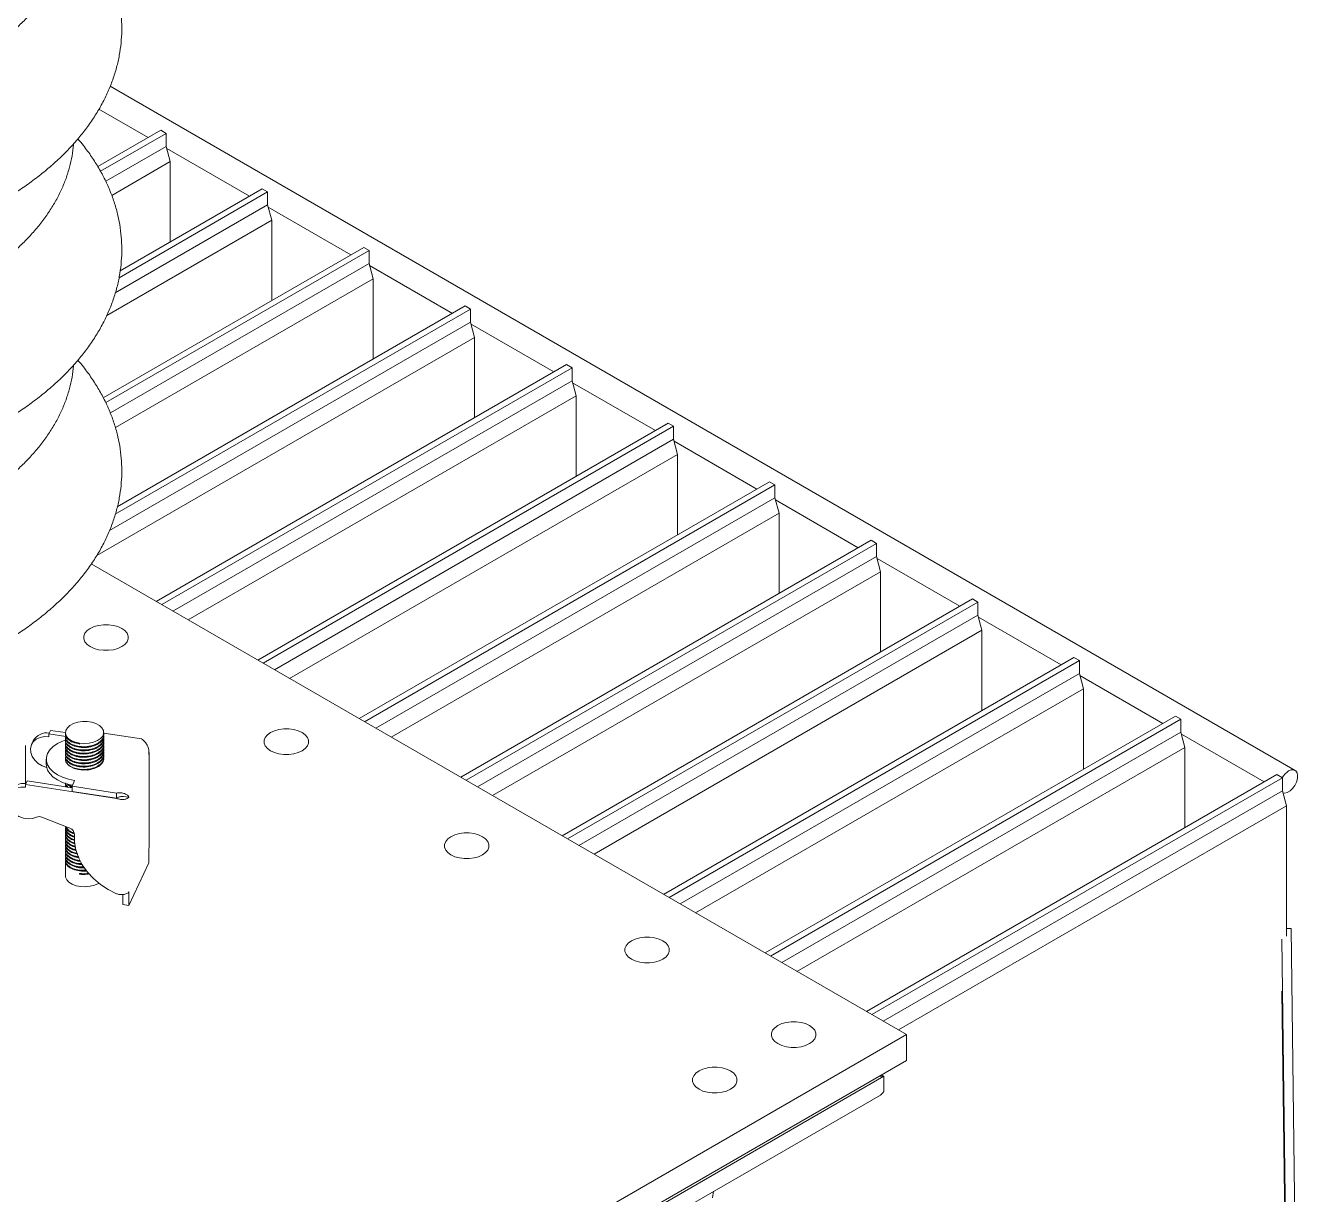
# Model space of a CAD drawing. Header units: millimetres. Extents: x 51507 to 66627, y -17810 to -7118.
# Drawn here: x 61295.9 to 61695.7, y -14059.1 to -13692.5 of the extents above; entities that cross this region are included whole.
import ezdxf

# ---------------------------------------------------------------- set-up
doc = ezdxf.new("R2010")
doc.units = ezdxf.units.MM
doc.header["$LTSCALE"] = 10
doc.layers.add('粗实线', color=4, linetype='Continuous', lineweight=18)

msp = doc.modelspace()

# ---------------------------------------------------------------- linework, layer by layer
at = {"layer": '粗实线'}
for p, q in [((61694.005, -13926.121), (61322.429, -13711.615)), ((61318.89, -13718.809), (61334.309, -13727.711)), ((61338.31, -13725.401), (61318.572, -13736.796)), ((61340.007, -13726.381), (61338.31, -13725.401)), ((61340.007, -13726.381), (61319.412, -13738.27)), ((61340.007, -13730.464), (61340.007, -13726.381)), ((61340.007, -13730.464), (61321.054, -13741.405)), ((61341.28, -13735.237), (61340.007, -13730.464)), ((61340.176, -13731.098), (61366.129, -13746.08)), ((61341.28, -13735.237), (61322.926, -13745.832)), ((61341.28, -13760.425), (61341.28, -13735.237)), ((61371.827, -13744.75), (61325.231, -13771.649)), ((61370.13, -13743.77), (61325.565, -13769.497)), ((61371.827, -13744.75), (61370.13, -13743.77)), ((61371.827, -13748.833), (61371.827, -13744.75)), ((61371.827, -13748.833), (61324.045, -13776.417)), ((61373.1, -13753.606), (61371.827, -13748.833)), ((61371.996, -13749.467), (61397.949, -13764.449)), ((61373.1, -13753.606), (61321.388, -13783.458)), ((61373.1, -13778.794), (61373.1, -13753.606)), ((61401.95, -13762.14), (61320.278, -13809.288)), ((61403.647, -13763.119), (61321.05, -13810.801)), ((61403.647, -13763.119), (61401.95, -13762.14)), ((61403.647, -13767.202), (61403.647, -13763.119)), ((61403.647, -13767.202), (61322.499, -13814.048)), ((61404.92, -13771.975), (61403.647, -13767.202)), ((61403.816, -13767.836), (61429.769, -13782.818)), ((61404.92, -13771.975), (61324.073, -13818.647)), ((61404.92, -13797.163), (61404.92, -13771.975)), ((61435.467, -13781.488), (61324.05, -13845.808)), ((61433.769, -13780.509), (61324.683, -13843.483)), ((61435.467, -13781.488), (61433.769, -13780.509)), ((61435.467, -13785.571), (61435.467, -13781.488)), ((61435.467, -13785.571), (61322.221, -13850.946)), ((61436.739, -13790.344), (61435.467, -13785.571)), ((61435.636, -13786.205), (61461.589, -13801.188)), ((61436.739, -13790.344), (61318.223, -13858.762)), ((61436.739, -13815.533), (61436.739, -13790.344)), ((61465.589, -13798.878), (61336.904, -13873.166)), ((61467.286, -13799.858), (61338.601, -13874.146)), ((61467.286, -13799.858), (61465.589, -13798.878)), ((61467.286, -13803.94), (61467.286, -13799.858)), ((61467.286, -13803.94), (61342.137, -13876.187)), ((61468.559, -13808.713), (61467.286, -13803.94)), ((61467.455, -13804.574), (61493.408, -13819.557)), ((61468.559, -13808.713), (61346.908, -13878.941)), ((61468.559, -13833.902), (61468.559, -13808.713)), ((61497.409, -13817.247), (61368.724, -13891.536)), ((61499.106, -13818.227), (61497.409, -13817.247)), ((61499.106, -13818.227), (61370.421, -13892.515)), ((61499.106, -13822.31), (61499.106, -13818.227)), ((61499.106, -13822.31), (61373.957, -13894.557)), ((61500.379, -13827.082), (61499.106, -13822.31)), ((61499.275, -13822.944), (61525.228, -13837.926)), ((61500.379, -13827.082), (61378.727, -13897.31)), ((61500.379, -13852.271), (61500.379, -13827.082)), ((61529.229, -13835.616), (61400.544, -13909.905)), ((61530.926, -13836.596), (61402.241, -13910.884)), ((61530.926, -13836.596), (61529.229, -13835.616)), ((61530.926, -13840.679), (61530.926, -13836.596)), ((61530.926, -13840.679), (61405.777, -13912.926)), ((61532.199, -13845.452), (61530.926, -13840.679)), ((61531.095, -13841.313), (61557.048, -13856.295)), ((61532.199, -13845.452), (61410.547, -13915.68)), ((61532.199, -13870.64), (61532.199, -13845.452)), ((61561.049, -13853.986), (61432.363, -13928.274)), ((61562.746, -13854.965), (61434.06, -13929.254)), ((61562.746, -13854.965), (61561.049, -13853.986)), ((61562.746, -13859.048), (61562.746, -13854.965)), ((61572.15, -14008.971), (61316.504, -13861.39)), ((61562.746, -13859.048), (61437.597, -13931.295)), ((61564.019, -13863.821), (61562.746, -13859.048)), ((61562.915, -13859.682), (61588.868, -13874.664)), ((61564.019, -13863.821), (61442.367, -13934.049)), ((61564.019, -13889.009), (61564.019, -13863.821)), ((61592.869, -13872.355), (61464.183, -13946.643)), ((61594.566, -13873.334), (61465.88, -13947.623)), ((61594.566, -13873.334), (61592.869, -13872.355)), ((61594.566, -13877.417), (61594.566, -13873.334)), ((61594.566, -13877.417), (61469.416, -13949.664)), ((61595.838, -13882.19), (61594.566, -13877.417)), ((61594.735, -13878.051), (61620.688, -13893.033)), ((61595.838, -13882.19), (61474.187, -13952.418)), ((61595.838, -13907.379), (61595.838, -13882.19)), ((61624.688, -13890.724), (61496.003, -13965.012)), ((61626.385, -13891.704), (61497.7, -13965.992)), ((61626.385, -13891.704), (61624.688, -13890.724)), ((61626.385, -13895.786), (61626.385, -13891.704)), ((61626.385, -13895.786), (61501.236, -13968.033)), ((61627.658, -13900.559), (61626.385, -13895.786)), ((61626.554, -13896.42), (61652.507, -13911.403)), ((61627.658, -13900.559), (61506.007, -13970.787)), ((61627.658, -13925.748), (61627.658, -13900.559)), ((61656.508, -13909.093), (61527.823, -13983.381)), ((61658.205, -13910.073), (61656.508, -13909.093)), ((61303.248, -13914.701), (61303.766, -13913.586)), ((61308.416, -13914.305), (61303.766, -13913.586)), ((61658.205, -13910.073), (61529.52, -13984.361)), ((61658.205, -13914.155), (61658.205, -13910.073)), ((61298.323, -13916.857), (61297.806, -13917.972)), ((61303.248, -13914.701), (61303.248, -13915.599)), ((61308.516, -13915.516), (61303.248, -13914.701)), ((61308.416, -13914.264), (61308.416, -13914.476)), ((61308.416, -13914.728), (61308.416, -13915.497)), ((61308.416, -13915.749), (61308.416, -13916.518)), ((61308.416, -13916.77), (61308.416, -13917.538)), ((61308.416, -13917.79), (61308.416, -13918.559)), ((61312.863, -13917.609), (61312.863, -13917.862)), ((61320.416, -13914.987), (61320.416, -13914.264)), ((61332.285, -13916.282), (61320.416, -13914.446)), ((61320.416, -13916.007), (61320.416, -13915.239)), ((61320.416, -13917.028), (61320.416, -13916.259)), ((61320.416, -13918.049), (61320.416, -13917.28)), ((61658.205, -13914.155), (61533.056, -13986.403)), ((61659.478, -13918.928), (61658.205, -13914.155)), ((61658.374, -13914.79), (61684.327, -13929.772)), ((61295.919, -13918.551), (61295.918, -13918.295)), ((61295.919, -13930.261), (61295.919, -13918.551)), ((61308.416, -13918.811), (61308.416, -13919.58)), ((61308.416, -13919.832), (61308.416, -13920.6)), ((61308.416, -13920.852), (61308.416, -13921.621)), ((61308.416, -13921.873), (61308.416, -13922.603)), ((61320.416, -13919.069), (61320.416, -13918.301)), ((61320.416, -13920.09), (61320.416, -13919.321)), ((61320.416, -13921.111), (61320.416, -13920.342)), ((61320.416, -13922.131), (61320.416, -13921.363)), ((61334.548, -13921.158), (61334.636, -13920.529)), ((61334.657, -13950.331), (61334.657, -13920.53)), ((61659.478, -13918.928), (61537.826, -13989.156)), ((61659.478, -13944.117), (61659.478, -13918.928)), ((61302.416, -13922.603), (61302.416, -13924.236)), ((61320.416, -13922.603), (61320.416, -13922.383)), ((61296.415, -13929.422), (61295.898, -13930.537)), ((61310.481, -13931.598), (61296.415, -13929.422)), ((61310.481, -13931.078), (61311.31, -13929.294)), ((61688.328, -13927.462), (61559.643, -14001.751)), ((61690.025, -13928.442), (61561.34, -14002.73)), ((61690.025, -13928.442), (61688.328, -13927.462)), ((61690.025, -13932.525), (61690.025, -13928.442)), ((61295.898, -13930.537), (61295.898, -13931.435)), ((61324.417, -13934.949), (61295.898, -13930.537)), ((61308.416, -13930.235), (61308.416, -13930.807)), ((61308.416, -13931.059), (61308.416, -13931.278)), ((61308.491, -13931.29), (61308.518, -13931.063)), ((61310.399, -13931.14), (61309.38, -13930.512)), ((61324.417, -13933.234), (61310.481, -13931.078)), ((61310.481, -13931.078), (61310.481, -13932.712)), ((61324.417, -13934.867), (61310.481, -13932.712)), ((61324.417, -13933.234), (61324.417, -13934.867)), ((61690.025, -13932.525), (61564.876, -14004.772)), ((61691.298, -13937.298), (61690.025, -13932.525)), ((61326.116, -13934.298), (61326.672, -13934.283)), ((61328.336, -13934.541), (61326.672, -13934.283)), ((61691.298, -13937.298), (61569.646, -14007.526)), ((61691.298, -13978.169), (61691.298, -13937.298)), ((61301.056, -13940.801), (61309.818, -13944.306)), ((61308.416, -13943.744), (61308.416, -13944.076)), ((61308.416, -13944.328), (61308.416, -13945.097)), ((61308.416, -13945.349), (61308.416, -13946.117)), ((61310.328, -13944.617), (61309.594, -13944.165)), ((61308.416, -13946.369), (61308.416, -13947.138)), ((61308.416, -13947.39), (61308.416, -13948.159)), ((61308.416, -13948.411), (61308.416, -13949.179)), ((61308.416, -13949.431), (61308.416, -13950.2)), ((61308.416, -13950.452), (61308.416, -13951.221)), ((61308.416, -13951.473), (61308.416, -13952.241)), ((61308.416, -13952.493), (61308.416, -13953.262)), ((61308.416, -13953.514), (61308.416, -13954.283)), ((61334.629, -13950.244), (61334.548, -13950.805)), ((61334.548, -13955.116), (61334.548, -13950.805)), ((61308.416, -13954.535), (61308.416, -13959.174)), ((61334.548, -13955.116), (61328.336, -13968.499)), ((61312.863, -13958.689), (61312.863, -13958.437)), ((61312.912, -13958.492), (61312.863, -13958.689)), ((61312.912, -13958.42), (61312.912, -13958.492)), ((61326.404, -13968.2), (61326.404, -13965.062)), ((61328.336, -13968.499), (61328.336, -13964.188)), ((61328.336, -13968.499), (61326.404, -13968.2)), ((61692.798, -13975.714), (61691.298, -13975.72)), ((61692.798, -13975.714), (61695.718, -14205.64)), ((61689.84, -13979.011), (61692.72, -14205.807)), ((61689.84, -13995.342), (61692.514, -14205.926)), ((60879.186, -14409.011), (61572.15, -14008.971)), ((61572.15, -14017.137), (61572.15, -14008.971)), ((60879.186, -14417.177), (61572.15, -14017.137)), ((61564.371, -14021.627), (61565.079, -14022.036)), ((61565.079, -14022.036), (60879.186, -14417.994)), ((61565.079, -14022.036), (61563.664, -14022.036)), ((61565.079, -14026.388), (61565.079, -14022.036)), ((60879.186, -14423.249), (61563.973, -14027.93)), ((61511.281, -14060.202), (61511.665, -14058.127))]:
    msp.add_line(p, q, dxfattribs=at)
for points in [[(61326.077, -13881.611), (61327.054, -13882.319), (61327.735, -13883.134), (61328.083, -13884.016), (61328.083, -13884.921), (61327.735, -13885.804), (61327.054, -13886.619), (61326.077, -13887.326), (61324.852, -13887.891), (61323.439, -13888.283), (61321.911, -13888.485), (61320.344, -13888.485), (61318.815, -13888.283), (61317.403, -13887.891), (61316.178, -13887.326), (61315.2, -13886.619), (61314.52, -13885.804), (61314.171, -13884.921), (61314.171, -13884.016), (61314.52, -13883.134), (61315.2, -13882.319), (61316.178, -13881.611), (61317.403, -13881.047), (61318.815, -13880.655), (61320.344, -13880.453), (61321.911, -13880.453), (61323.439, -13880.655), (61324.852, -13881.047), (61326.077, -13881.611)], [(61312.863, -13917.609), (61314.353, -13917.727), (61315.847, -13917.628), (61317.251, -13917.316), (61318.477, -13916.813), (61319.448, -13916.15), (61320.102, -13915.369), (61320.399, -13914.517), (61320.321, -13913.65), (61319.871, -13912.822), (61319.078, -13912.084), (61317.993, -13911.483), (61316.683, -13911.057), (61315.23, -13910.832), (61313.726, -13910.823), (61312.265, -13911.03), (61310.94, -13911.44), (61309.833, -13912.028), (61309.014, -13912.756), (61308.534, -13913.579), (61308.424, -13914.445), (61308.69, -13915.3), (61309.316, -13916.089), (61310.263, -13916.764), (61311.47, -13917.281), (61312.863, -13917.609)], [(61382.646, -13914.268), (61383.623, -13914.975), (61384.303, -13915.791), (61384.652, -13916.673), (61384.652, -13917.578), (61384.303, -13918.46), (61383.623, -13919.275), (61382.646, -13919.983), (61381.42, -13920.547), (61380.008, -13920.939), (61378.48, -13921.141), (61376.912, -13921.141), (61375.384, -13920.939), (61373.972, -13920.547), (61372.746, -13919.983), (61371.769, -13919.275), (61371.089, -13918.46), (61370.74, -13917.578), (61370.74, -13916.673), (61371.089, -13915.791), (61371.769, -13914.975), (61372.746, -13914.268), (61373.972, -13913.704), (61375.384, -13913.311), (61376.912, -13913.11), (61378.48, -13913.11), (61380.008, -13913.311), (61381.42, -13913.704), (61382.646, -13914.268)], [(61303.248, -13915.599), (61301.802, -13915.53), (61300.448, -13915.776), (61299.27, -13916.32), (61298.344, -13917.129), (61297.729, -13918.15), (61297.462, -13919.32), (61297.562, -13920.565), (61298.021, -13921.805), (61298.81, -13922.963), (61299.881, -13923.965), (61301.164, -13924.748), (61302.546, -13925.253)], [(61311.31, -13929.294), (61309.344, -13928.881), (61307.533, -13928.277), (61305.93, -13927.501), (61304.586, -13926.576), (61303.54, -13925.53), (61302.824, -13924.396), (61302.461, -13923.206), (61302.461, -13921.999), (61302.824, -13920.81), (61303.54, -13919.675), (61304.586, -13918.629), (61305.93, -13917.704), (61307.533, -13916.928), (61308.508, -13916.573)], [(61310.608, -13930.805), (61309.344, -13930.514), (61307.533, -13929.91), (61305.93, -13929.134), (61304.586, -13928.209), (61303.54, -13927.163), (61302.824, -13926.029), (61302.461, -13924.839), (61302.416, -13924.236)], [(61308.416, -13922.603), (61308.589, -13923.429), (61309.128, -13924.239), (61309.999, -13924.947), (61311.148, -13925.508), (61312.502, -13925.885), (61313.976, -13926.057), (61315.478, -13926.012), (61315.731, -13925.982)], [(61320.298, -13923.284), (61320.36, -13923.073), (61320.416, -13922.603)], [(61692.005, -13926.319), (61692.839, -13925.983), (61693.598, -13925.967), (61694.216, -13926.272), (61694.638, -13926.872), (61694.825, -13927.713), (61694.762, -13928.72), (61694.454, -13929.804), (61693.929, -13930.869), (61693.232, -13931.82), (61692.426, -13932.572), (61691.583, -13933.058), (61690.778, -13933.237), (61690.188, -13933.138)], [(61295.898, -13931.435), (61294.452, -13931.367), (61293.097, -13931.612), (61291.92, -13932.156), (61290.994, -13932.965), (61290.378, -13933.986), (61290.112, -13935.157), (61290.211, -13936.401), (61290.67, -13937.642), (61291.46, -13938.799), (61292.53, -13939.801), (61293.814, -13940.584), (61295.229, -13941.098), (61296.686, -13941.31), (61298.094, -13941.208), (61299.362, -13940.798)], [(61439.214, -13946.924), (61440.192, -13947.632), (61440.872, -13948.447), (61441.22, -13949.329), (61441.22, -13950.234), (61440.872, -13951.116), (61440.192, -13951.932), (61439.214, -13952.639), (61437.989, -13953.203), (61436.576, -13953.596), (61435.048, -13953.797), (61433.481, -13953.797), (61431.953, -13953.596), (61430.54, -13953.203), (61429.315, -13952.639), (61428.337, -13951.932), (61427.657, -13951.116), (61427.308, -13950.234), (61427.308, -13949.329), (61427.657, -13948.447), (61428.337, -13947.632), (61429.315, -13946.924), (61430.54, -13946.36), (61431.953, -13945.967), (61433.481, -13945.766), (61435.048, -13945.766), (61436.576, -13945.967), (61437.989, -13946.36), (61439.214, -13946.924)], [(61311.208, -13946.198), (61311.226, -13948.59), (61311.657, -13951.018), (61312.491, -13953.43), (61313.71, -13955.774), (61315.289, -13958), (61317.192, -13960.061), (61319.38, -13961.912), (61321.805, -13963.514), (61324.417, -13964.832)], [(61308.416, -13959.174), (61308.455, -13959.572), (61308.814, -13960.415), (61309.525, -13961.18), (61310.543, -13961.819), (61311.804, -13962.292), (61313.23, -13962.569), (61314.73, -13962.633), (61316.21, -13962.479), (61317.577, -13962.117), (61318.746, -13961.571), (61318.852, -13961.506)], [(61495.783, -13979.58), (61496.76, -13980.288), (61497.44, -13981.103), (61497.789, -13981.985), (61497.789, -13982.89), (61497.44, -13983.773), (61496.76, -13984.588), (61495.783, -13985.295), (61494.557, -13985.86), (61493.145, -13986.252), (61491.617, -13986.454), (61490.049, -13986.454), (61488.521, -13986.252), (61487.109, -13985.86), (61485.883, -13985.295), (61484.906, -13984.588), (61484.226, -13983.773), (61483.877, -13982.89), (61483.877, -13981.985), (61484.226, -13981.103), (61484.906, -13980.288), (61485.883, -13979.58), (61487.109, -13979.016), (61488.521, -13978.624), (61490.049, -13978.422), (61491.617, -13978.422), (61493.145, -13978.624), (61494.557, -13979.016), (61495.783, -13979.58)], [(61531.845, -14011.829), (61533.071, -14012.393), (61534.483, -14012.785), (61536.011, -14012.987), (61537.579, -14012.987), (61539.107, -14012.785), (61540.519, -14012.393), (61541.745, -14011.829), (61542.722, -14011.121), (61543.402, -14010.306), (61543.751, -14009.424), (61543.751, -14008.519), (61543.402, -14007.636), (61542.722, -14006.821), (61541.745, -14006.114), (61540.519, -14005.55), (61539.107, -14005.157), (61537.579, -14004.956), (61536.011, -14004.956), (61534.483, -14005.157), (61533.071, -14005.55), (61531.845, -14006.114), (61530.868, -14006.821), (61530.188, -14007.636), (61529.839, -14008.519), (61529.839, -14009.424), (61530.188, -14010.306), (61530.868, -14011.121), (61531.845, -14011.829)], [(61507.096, -14026.116), (61506.119, -14025.408), (61505.439, -14024.593), (61505.09, -14023.711), (61505.09, -14022.806), (61505.439, -14021.924), (61506.119, -14021.108), (61507.096, -14020.401), (61508.322, -14019.837), (61509.734, -14019.444), (61511.262, -14019.243), (61512.83, -14019.243), (61514.358, -14019.444), (61515.77, -14019.837), (61516.996, -14020.401), (61517.973, -14021.108), (61518.653, -14021.924), (61519.002, -14022.806), (61519.002, -14023.711), (61518.653, -14024.593), (61517.973, -14025.408), (61516.996, -14026.116), (61515.77, -14026.68), (61514.358, -14027.073), (61512.83, -14027.274), (61511.262, -14027.274), (61509.734, -14027.073), (61508.322, -14026.68), (61507.096, -14026.116)]]:
    msp.add_lwpolyline(points, dxfattribs=at)
for centre, radius, start, end in [((61302.546, -13919.184), 4.821, 80.1327, 151.1404), ((61695.121, -13931.275), 5.854, 122.16708, 150.93075), ((61295.195, -13935.02), 4.821, 80.1327, 151.1404), ((61300.206, -13942.768), 2.143, 66.63934, 113.18166), ((61309.184, -13946.228), 2.024, 0.85276, 71.72415)]:
    msp.add_arc(centre, radius, start, end, dxfattribs=at)
msp.add_ellipse((61561.303, -14026.388), major_axis=(3.776, 0), ratio=0.5773815, start_param=5.4977059, end_param=6.2831853, dxfattribs=at)
msp.add_ellipse((61561.303, -14026.388), major_axis=(3.776, 0), ratio=0.5773815, start_param=5.4977059, end_param=6.2831853, dxfattribs=at)
for points, knots in [([(61277.784, -13704.313), (61278.529, -13703.876), (61280.683, -13702.61), (61284.075, -13700.409), (61287.873, -13697.672), (61291.419, -13694.807), (61294.703, -13691.823), (61297.713, -13688.729), (61300.439, -13685.535), (61302.871, -13682.251), (61304.999, -13678.889), (61306.817, -13675.462), (61308.318, -13671.982), (61309.506, -13668.462), (61310.351, -13664.915), (61310.822, -13662.173), (61310.906, -13660.614), (61310.925, -13660.248)], [0, 0, 0, 0, 2.2202207, 6.4222145, 10.6259646, 14.828522, 19.027634, 23.2204114, 27.4033591, 31.5725352, 35.7238732, 39.8536728, 43.9592094, 48.0393464, 52.095003, 56.1293431, 57.3676995, 57.3676995, 57.3676995, 57.3676995]), ([(61287.873, -13747.917), (61288.674, -13747.447), (61290.989, -13746.088), (61294.647, -13743.73), (61298.76, -13740.803), (61302.624, -13737.741), (61306.229, -13734.554), (61309.561, -13731.25), (61312.612, -13727.839), (61315.369, -13724.329), (61317.823, -13720.734), (61319.968, -13717.065), (61321.798, -13713.334), (61323.308, -13709.556), (61324.496, -13705.742), (61325.362, -13701.904), (61325.907, -13698.053), (61326.133, -13694.2), (61326.041, -13690.353), (61325.634, -13686.521), (61324.913, -13682.712), (61323.88, -13678.935), (61322.538, -13675.196), (61320.886, -13671.503), (61318.931, -13667.863), (61316.66, -13664.29), (61314.458, -13661.227), (61312.902, -13659.401), (61312.306, -13658.703)], [0, 0, 0, 0, 2.3404806, 6.7620967, 11.185764, 15.6078559, 20.0256525, 24.4357274, 28.8339925, 33.215869, 37.5766143, 41.9118049, 46.217926, 50.4929685, 54.7369109, 58.9519757, 63.1426025, 67.3151489, 71.4773734, 75.6369502, 79.8004788, 83.9761581, 88.1710888, 92.390744, 96.6386159, 100.9160818, 105.2225114, 107.889871, 107.889871, 107.889871, 107.889871]), ([(61277.784, -13773.719), (61278.529, -13773.282), (61280.683, -13772.016), (61284.075, -13769.815), (61287.873, -13767.078), (61291.419, -13764.213), (61294.703, -13761.229), (61297.713, -13758.135), (61300.439, -13754.941), (61302.871, -13751.657), (61304.999, -13748.295), (61306.817, -13744.868), (61308.318, -13741.388), (61309.506, -13737.868), (61310.351, -13734.321), (61310.822, -13731.579), (61310.906, -13730.02), (61310.925, -13729.654)], [0, 0, 0, 0, 2.2202207, 6.4222145, 10.6259646, 14.828522, 19.027634, 23.2204114, 27.4033591, 31.5725352, 35.7238732, 39.8536728, 43.9592094, 48.0393464, 52.095003, 56.1293431, 57.3676995, 57.3676995, 57.3676995, 57.3676995]), ([(61287.873, -13817.323), (61288.674, -13816.853), (61290.989, -13815.494), (61294.647, -13813.136), (61298.76, -13810.209), (61302.624, -13807.147), (61306.229, -13803.96), (61309.561, -13800.656), (61312.612, -13797.245), (61315.369, -13793.735), (61317.823, -13790.14), (61319.968, -13786.471), (61321.798, -13782.74), (61323.308, -13778.962), (61324.496, -13775.148), (61325.362, -13771.31), (61325.907, -13767.459), (61326.133, -13763.606), (61326.041, -13759.759), (61325.634, -13755.927), (61324.913, -13752.118), (61323.88, -13748.341), (61322.538, -13744.602), (61320.886, -13740.909), (61318.931, -13737.269), (61316.66, -13733.696), (61314.458, -13730.633), (61312.902, -13728.807), (61312.306, -13728.109)], [0, 0, 0, 0, 2.3404806, 6.7620967, 11.185764, 15.6078559, 20.0256525, 24.4357274, 28.8339925, 33.215869, 37.5766143, 41.9118049, 46.217926, 50.4929685, 54.7369109, 58.9519757, 63.1426025, 67.3151489, 71.4773734, 75.6369502, 79.8004788, 83.9761581, 88.1710888, 92.390744, 96.6386159, 100.9160818, 105.2225114, 107.889871, 107.889871, 107.889871, 107.889871]), ([(61287.873, -13886.729), (61288.674, -13886.259), (61290.989, -13884.9), (61294.647, -13882.542), (61298.76, -13879.615), (61302.624, -13876.553), (61306.229, -13873.366), (61309.561, -13870.062), (61312.612, -13866.651), (61315.369, -13863.141), (61317.823, -13859.546), (61319.968, -13855.877), (61321.798, -13852.146), (61323.308, -13848.368), (61324.496, -13844.554), (61325.362, -13840.716), (61325.907, -13836.865), (61326.133, -13833.012), (61326.041, -13829.165), (61325.634, -13825.333), (61324.913, -13821.524), (61323.88, -13817.747), (61322.538, -13814.008), (61320.886, -13810.315), (61318.931, -13806.675), (61316.66, -13803.102), (61314.458, -13800.039), (61312.902, -13798.213), (61312.306, -13797.515)], [0, 0, 0, 0, 2.3404806, 6.7620967, 11.185764, 15.6078559, 20.0256525, 24.4357274, 28.8339925, 33.215869, 37.5766143, 41.9118049, 46.217926, 50.4929685, 54.7369109, 58.9519757, 63.1426025, 67.3151489, 71.4773734, 75.6369502, 79.8004788, 83.9761581, 88.1710888, 92.390744, 96.6386159, 100.9160818, 105.2225114, 107.889871, 107.889871, 107.889871, 107.889871]), ([(61277.784, -13843.125), (61278.529, -13842.688), (61280.683, -13841.422), (61284.075, -13839.221), (61287.873, -13836.484), (61291.419, -13833.619), (61294.703, -13830.635), (61297.713, -13827.541), (61300.439, -13824.347), (61302.871, -13821.063), (61304.999, -13817.701), (61306.817, -13814.274), (61308.318, -13810.794), (61309.506, -13807.274), (61310.351, -13803.727), (61310.822, -13800.985), (61310.906, -13799.426), (61310.925, -13799.06)], [0, 0, 0, 0, 2.2202207, 6.4222145, 10.6259646, 14.828522, 19.027634, 23.2204114, 27.4033591, 31.5725352, 35.7238732, 39.8536728, 43.9592094, 48.0393464, 52.095003, 56.1293431, 57.3676995, 57.3676995, 57.3676995, 57.3676995]), ([(61312.863, -13917.609), (61312.124, -13917.463), (61310.647, -13917.17), (61309.127, -13916.163), (61308.376, -13915.195), (61308.49, -13914.623), (61308.518, -13914.48)], [0, 0, 0, 0, 1.7635182, 3.5270365, 5.2905547, 5.8767082, 5.8767082, 5.8767082, 5.8767082]), ([(61312.863, -13917.862), (61312.124, -13917.715), (61310.647, -13917.422), (61309.127, -13916.415), (61308.376, -13915.447), (61308.49, -13914.875), (61308.518, -13914.732)], [0, 0, 0, 0, 1.7635182, 3.5270365, 5.2905547, 5.8767082, 5.8767082, 5.8767082, 5.8767082]), ([(61320.313, -13914.983), (61320.314, -13915.301), (61320.316, -13916.095), (61319.277, -13917.256), (61317.5, -13918.235), (61315.217, -13918.744), (61312.825, -13918.717), (61310.657, -13918.168), (61309.124, -13917.19), (61308.377, -13916.215), (61308.49, -13915.644), (61308.518, -13915.501)], [0, 0, 0, 0, 1.2613803, 3.1507413, 5.0401024, 6.9294634, 8.8188245, 10.7081855, 12.5975466, 14.4869076, 15.1148883, 15.1148883, 15.1148883, 15.1148883]), ([(61320.313, -13915.235), (61320.314, -13915.553), (61320.316, -13916.347), (61319.277, -13917.508), (61317.5, -13918.487), (61315.217, -13918.996), (61312.825, -13918.969), (61310.657, -13918.42), (61309.124, -13917.442), (61308.377, -13916.467), (61308.49, -13915.896), (61308.518, -13915.753)], [0, 0, 0, 0, 1.2613803, 3.1507413, 5.0401024, 6.9294634, 8.8188245, 10.7081855, 12.5975466, 14.4869076, 15.1148883, 15.1148883, 15.1148883, 15.1148883]), ([(61320.313, -13916.004), (61320.314, -13916.321), (61320.316, -13917.116), (61319.277, -13918.277), (61317.5, -13919.255), (61315.217, -13919.765), (61312.825, -13919.738), (61310.657, -13919.188), (61309.124, -13918.211), (61308.377, -13917.236), (61308.49, -13916.664), (61308.518, -13916.522)], [0, 0, 0, 0, 1.2613803, 3.1507413, 5.0401024, 6.9294634, 8.8188245, 10.7081855, 12.5975466, 14.4869076, 15.1148883, 15.1148883, 15.1148883, 15.1148883]), ([(61320.313, -13916.256), (61320.314, -13916.574), (61320.316, -13917.368), (61319.277, -13918.529), (61317.5, -13919.507), (61315.217, -13920.017), (61312.825, -13919.99), (61310.657, -13919.44), (61309.124, -13918.463), (61308.377, -13917.488), (61308.49, -13916.916), (61308.518, -13916.774)], [0, 0, 0, 0, 1.2613803, 3.1507413, 5.0401024, 6.9294634, 8.8188245, 10.7081855, 12.5975466, 14.4869076, 15.1148883, 15.1148883, 15.1148883, 15.1148883]), ([(61320.313, -13917.024), (61320.314, -13917.342), (61320.316, -13918.136), (61319.277, -13919.298), (61317.5, -13920.276), (61315.217, -13920.785), (61312.825, -13920.759), (61310.657, -13920.209), (61309.124, -13919.231), (61308.377, -13918.257), (61308.49, -13917.685), (61308.518, -13917.542)], [0, 0, 0, 0, 1.2613803, 3.1507413, 5.0401024, 6.9294634, 8.8188245, 10.7081855, 12.5975466, 14.4869076, 15.1148883, 15.1148883, 15.1148883, 15.1148883]), ([(61320.313, -13917.276), (61320.314, -13917.594), (61320.316, -13918.388), (61319.277, -13919.55), (61317.5, -13920.528), (61315.217, -13921.038), (61312.825, -13921.011), (61310.657, -13920.461), (61309.124, -13919.483), (61308.377, -13918.509), (61308.49, -13917.937), (61308.518, -13917.794)], [0, 0, 0, 0, 1.2613803, 3.1507413, 5.0401024, 6.9294634, 8.8188245, 10.7081855, 12.5975466, 14.4869076, 15.1148883, 15.1148883, 15.1148883, 15.1148883]), ([(61312.912, -13917.665), (61312.219, -13917.52), (61310.834, -13917.23), (61309.625, -13916.619), (61309.381, -13916.225), (61309.38, -13916.222)], [0, 0, 0, 0, 1.934701, 3.8694021, 3.8824544, 3.8824544, 3.8824544, 3.8824544]), ([(61319.043, -13917.274), (61319.036, -13917.281), (61318.698, -13917.702), (61317.337, -13918.28), (61315.214, -13918.798), (61312.852, -13918.773), (61310.851, -13918.225), (61309.625, -13917.64), (61309.381, -13917.246), (61309.38, -13917.243)], [0, 0, 0, 0, 0.0378026, 2.0948407, 4.1518787, 6.2089168, 8.2659549, 10.322993, 10.3368706, 10.3368706, 10.3368706, 10.3368706]), ([(61320.313, -13918.045), (61320.314, -13918.363), (61320.316, -13919.157), (61319.277, -13920.318), (61317.5, -13921.297), (61315.217, -13921.806), (61312.825, -13921.779), (61310.657, -13921.23), (61309.124, -13920.252), (61308.377, -13919.277), (61308.49, -13918.706), (61308.518, -13918.563)], [0, 0, 0, 0, 1.2613803, 3.1507413, 5.0401024, 6.9294634, 8.8188245, 10.7081855, 12.5975466, 14.4869076, 15.1148883, 15.1148883, 15.1148883, 15.1148883]), ([(61320.313, -13918.297), (61320.314, -13918.615), (61320.316, -13919.409), (61319.277, -13920.57), (61317.5, -13921.549), (61315.217, -13922.058), (61312.825, -13922.031), (61310.657, -13921.482), (61309.124, -13920.504), (61308.377, -13919.53), (61308.49, -13918.958), (61308.518, -13918.815)], [0, 0, 0, 0, 1.2613803, 3.1507413, 5.0401024, 6.9294634, 8.8188245, 10.7081855, 12.5975466, 14.4869076, 15.1148883, 15.1148883, 15.1148883, 15.1148883]), ([(61320.313, -13919.066), (61320.314, -13919.383), (61320.316, -13920.178), (61319.277, -13921.339), (61317.5, -13922.317), (61315.217, -13922.827), (61312.825, -13922.8), (61310.657, -13922.25), (61309.124, -13921.273), (61308.377, -13920.298), (61308.49, -13919.726), (61308.518, -13919.584)], [0, 0, 0, 0, 1.2613803, 3.1507413, 5.0401024, 6.9294634, 8.8188245, 10.7081855, 12.5975466, 14.4869076, 15.1148883, 15.1148883, 15.1148883, 15.1148883]), ([(61320.313, -13919.318), (61320.314, -13919.636), (61320.316, -13920.43), (61319.277, -13921.591), (61317.5, -13922.569), (61315.217, -13923.079), (61312.825, -13923.052), (61310.657, -13922.502), (61309.124, -13921.525), (61308.377, -13920.55), (61308.49, -13919.978), (61308.518, -13919.836)], [0, 0, 0, 0, 1.2613803, 3.1507413, 5.0401024, 6.9294634, 8.8188245, 10.7081855, 12.5975466, 14.4869076, 15.1148883, 15.1148883, 15.1148883, 15.1148883]), ([(61320.313, -13920.086), (61320.314, -13920.404), (61320.316, -13921.198), (61319.277, -13922.36), (61317.5, -13923.338), (61315.217, -13923.848), (61312.825, -13923.821), (61310.657, -13923.271), (61309.124, -13922.293), (61308.377, -13921.319), (61308.49, -13920.747), (61308.518, -13920.604)], [0, 0, 0, 0, 1.2613803, 3.1507413, 5.0401024, 6.9294634, 8.8188245, 10.7081855, 12.5975466, 14.4869076, 15.1148883, 15.1148883, 15.1148883, 15.1148883]), ([(61320.313, -13920.338), (61320.314, -13920.656), (61320.316, -13921.45), (61319.277, -13922.612), (61317.5, -13923.59), (61315.217, -13924.1), (61312.825, -13924.073), (61310.657, -13923.523), (61309.124, -13922.545), (61308.377, -13921.571), (61308.49, -13920.999), (61308.518, -13920.856)], [0, 0, 0, 0, 1.2613803, 3.1507413, 5.0401024, 6.9294634, 8.8188245, 10.7081855, 12.5975466, 14.4869076, 15.1148883, 15.1148883, 15.1148883, 15.1148883]), ([(61320.313, -13921.107), (61320.314, -13921.425), (61320.316, -13922.219), (61319.277, -13923.38), (61317.5, -13924.359), (61315.217, -13924.868), (61312.825, -13924.841), (61310.657, -13924.292), (61309.124, -13923.314), (61308.377, -13922.339), (61308.49, -13921.768), (61308.518, -13921.625)], [0, 0, 0, 0, 1.2613803, 3.1507413, 5.0401024, 6.9294634, 8.8188245, 10.7081855, 12.5975466, 14.4869076, 15.1148883, 15.1148883, 15.1148883, 15.1148883]), ([(61320.313, -13921.359), (61320.314, -13921.677), (61320.316, -13922.471), (61319.277, -13923.632), (61317.5, -13924.611), (61315.217, -13925.12), (61312.825, -13925.093), (61310.657, -13924.544), (61309.124, -13923.566), (61308.377, -13922.592), (61308.49, -13922.02), (61308.518, -13921.877)], [0, 0, 0, 0, 1.2613803, 3.1507413, 5.0401024, 6.9294634, 8.8188245, 10.7081855, 12.5975466, 14.4869076, 15.1148883, 15.1148883, 15.1148883, 15.1148883]), ([(61319.043, -13918.295), (61319.036, -13918.302), (61318.698, -13918.723), (61317.337, -13919.3), (61315.214, -13919.819), (61312.852, -13919.793), (61310.851, -13919.246), (61309.625, -13918.661), (61309.381, -13918.266), (61309.38, -13918.264)], [0, 0, 0, 0, 0.0378026, 2.0948407, 4.1518787, 6.2089168, 8.2659549, 10.322993, 10.3368706, 10.3368706, 10.3368706, 10.3368706]), ([(61319.043, -13919.315), (61319.036, -13919.323), (61318.698, -13919.744), (61317.337, -13920.321), (61315.214, -13920.839), (61312.852, -13920.814), (61310.851, -13920.267), (61309.625, -13919.682), (61309.381, -13919.287), (61309.38, -13919.284)], [0, 0, 0, 0, 0.0378026, 2.0948407, 4.1518787, 6.2089168, 8.2659549, 10.322993, 10.3368706, 10.3368706, 10.3368706, 10.3368706]), ([(61319.043, -13920.336), (61319.036, -13920.343), (61318.698, -13920.764), (61317.337, -13921.342), (61315.214, -13921.86), (61312.852, -13921.835), (61310.851, -13921.287), (61309.625, -13920.702), (61309.381, -13920.308), (61309.38, -13920.305)], [0, 0, 0, 0, 0.0378026, 2.0948407, 4.1518787, 6.2089168, 8.2659549, 10.322993, 10.3368706, 10.3368706, 10.3368706, 10.3368706]), ([(61319.043, -13921.357), (61319.036, -13921.364), (61318.698, -13921.785), (61317.337, -13922.363), (61315.214, -13922.881), (61312.852, -13922.855), (61310.851, -13922.308), (61309.625, -13921.723), (61309.381, -13921.328), (61309.38, -13921.326)], [0, 0, 0, 0, 0.0378026, 2.0948407, 4.1518787, 6.2089168, 8.2659549, 10.322993, 10.3368706, 10.3368706, 10.3368706, 10.3368706]), ([(61320.313, -13922.128), (61320.314, -13922.446), (61320.316, -13923.24), (61319.277, -13924.401), (61317.5, -13925.379), (61315.217, -13925.889), (61312.825, -13925.862), (61310.657, -13925.312), (61309.124, -13924.335), (61308.377, -13923.36), (61308.49, -13922.788), (61308.518, -13922.646)], [0, 0, 0, 0, 1.2613803, 3.1507413, 5.0401024, 6.9294634, 8.8188245, 10.7081855, 12.5975466, 14.4869076, 15.1148883, 15.1148883, 15.1148883, 15.1148883]), ([(61319.043, -13922.377), (61319.036, -13922.385), (61318.698, -13922.806), (61317.337, -13923.383), (61315.214, -13923.902), (61312.852, -13923.876), (61310.851, -13923.329), (61309.625, -13922.744), (61309.381, -13922.349), (61309.38, -13922.346)], [0, 0, 0, 0, 0.0378026, 2.0948407, 4.1518787, 6.2089168, 8.2659549, 10.322993, 10.3368706, 10.3368706, 10.3368706, 10.3368706]), ([(61319.043, -13923.398), (61319.036, -13923.406), (61318.698, -13923.826), (61317.337, -13924.404), (61315.214, -13924.922), (61312.852, -13924.897), (61310.851, -13924.349), (61309.625, -13923.764), (61309.381, -13923.37), (61309.38, -13923.367)], [0, 0, 0, 0, 0.0378026, 2.0948407, 4.1518787, 6.2089168, 8.2659549, 10.322993, 10.3368706, 10.3368706, 10.3368706, 10.3368706]), ([(61319.043, -13924.419), (61319.036, -13924.426), (61318.698, -13924.847), (61317.337, -13925.425), (61315.214, -13925.943), (61312.852, -13925.917), (61310.851, -13925.37), (61309.625, -13924.785), (61309.381, -13924.39), (61309.38, -13924.388)], [0, 0, 0, 0, 0.0378026, 2.0948407, 4.1518787, 6.2089168, 8.2659549, 10.322993, 10.3368706, 10.3368706, 10.3368706, 10.3368706]), ([(61320.313, -13922.38), (61320.314, -13922.698), (61320.316, -13923.493), (61319.275, -13924.645), (61317.552, -13925.635), (61316.073, -13925.891), (61315.362, -13926.015)], [0, 0, 0, 0, 1.2495858, 3.1212805, 4.9929752, 6.7264721, 6.7264721, 6.7264721, 6.7264721]), ([(61308.5, -13931.291), (61308.488, -13931.274), (61308.387, -13931.122), (61308.456, -13930.957), (61308.518, -13930.811)], [0, 0, 0, 0, 0.0586383, 0.50376623, 0.50376623, 0.50376623, 0.50376623]), ([(61309.026, -13931.373), (61308.762, -13931.077), (61308.38, -13930.65), (61308.485, -13930.186), (61308.518, -13930.042)], [0, 0, 0, 0, 1.0397379, 1.5049756, 1.5049756, 1.5049756, 1.5049756]), ([(61309.198, -13931.399), (61308.813, -13931.016), (61308.413, -13930.618), (61308.47, -13930.186), (61308.472, -13930.17)], [0, 0, 0, 0, 1.4130348, 1.466202, 1.466202, 1.466202, 1.466202]), ([(61310.481, -13931.443), (61309.981, -13931.21), (61309.303, -13930.894), (61309.063, -13930.432), (61309.001, -13930.311)], [0, 0, 0, 0, 1.4063878, 1.9063772, 1.9063772, 1.9063772, 1.9063772]), ([(61310.396, -13931.142), (61309.974, -13930.963), (61309.547, -13930.782), (61309.381, -13930.514), (61309.38, -13930.512)], [0, 0, 0, 0, 1.1957713, 1.2076872, 1.2076872, 1.2076872, 1.2076872]), ([(61328.336, -13934.541), (61328.217, -13934.336), (61327.98, -13933.926), (61327.027, -13933.392), (61325.792, -13933.092), (61324.863, -13933.188), (61324.417, -13933.234)], [0, 0, 0, 0, 1.118982, 2.2387883, 3.3585995, 4.3932602, 4.3932602, 4.3932602, 4.3932602]), ([(61326.223, -13934.276), (61326.101, -13934.297), (61325.805, -13934.347), (61325.049, -13934.533), (61324.546, -13934.799), (61324.417, -13934.867)], [0, 0, 0, 0, 0.6507996, 1.5860923, 1.9103693, 1.9103693, 1.9103693, 1.9103693]), ([(61311.254, -13946.8), (61311.087, -13946.761), (61310.204, -13946.557), (61309.149, -13945.744), (61308.375, -13944.796), (61308.489, -13944.223), (61308.518, -13944.08)], [0, 0, 0, 0, 0.3844701, 2.0282772, 3.6720842, 4.2184483, 4.2184483, 4.2184483, 4.2184483]), ([(61311.274, -13947.057), (61311.1, -13947.017), (61310.21, -13946.812), (61309.149, -13945.996), (61308.375, -13945.048), (61308.489, -13944.475), (61308.518, -13944.332)], [0, 0, 0, 0, 0.4004304, 2.0461207, 3.6918109, 4.238801, 4.238801, 4.238801, 4.238801]), ([(61311.334, -13947.841), (61311.139, -13947.796), (61310.227, -13947.588), (61309.147, -13946.766), (61308.375, -13945.817), (61308.489, -13945.243), (61308.518, -13945.101)], [0, 0, 0, 0, 0.4492994, 2.1006542, 3.752009, 4.3008819, 4.3008819, 4.3008819, 4.3008819]), ([(61311.354, -13948.098), (61311.152, -13948.052), (61310.232, -13947.843), (61309.147, -13947.019), (61308.375, -13946.069), (61308.489, -13945.496), (61308.518, -13945.353)], [0, 0, 0, 0, 0.4653884, 2.1185756, 3.7717627, 4.3212446, 4.3212446, 4.3212446, 4.3212446]), ([(61311.291, -13946.041), (61311.112, -13945.999), (61310.219, -13945.793), (61309.074, -13944.992), (61308.682, -13944.176), (61308.489, -13943.774)], [0, 0, 0, 0, 0.4265692, 2.1217838, 3.7674738, 3.7674738, 3.7674738, 3.7674738]), ([(61311.085, -13945.736), (61310.977, -13945.71), (61310.16, -13945.515), (61309.216, -13944.862), (61308.872, -13944.188), (61308.738, -13943.925)], [0, 0, 0, 0, 0.2638634, 1.9826073, 3.0816617, 3.0816617, 3.0816617, 3.0816617]), ([(61311.145, -13945.796), (61311.056, -13945.775), (61310.285, -13945.589), (61309.625, -13945.198), (61309.381, -13944.804), (61309.38, -13944.801)], [0, 0, 0, 0, 0.2375614, 2.0521264, 2.0643682, 2.0643682, 2.0643682, 2.0643682]), ([(61311.258, -13946.846), (61311.13, -13946.815), (61310.321, -13946.623), (61309.625, -13946.219), (61309.381, -13945.824), (61309.38, -13945.822)], [0, 0, 0, 0, 0.3400591, 2.1671391, 2.1794653, 2.1794653, 2.1794653, 2.1794653]), ([(61311.414, -13948.882), (61311.191, -13948.832), (61310.249, -13948.619), (61309.146, -13947.788), (61308.375, -13946.837), (61308.489, -13946.264), (61308.518, -13946.121)], [0, 0, 0, 0, 0.514642, 2.1733413, 3.8320405, 4.3833546, 4.3833546, 4.3833546, 4.3833546]), ([(61311.434, -13949.139), (61311.204, -13949.087), (61310.255, -13948.874), (61309.145, -13948.041), (61308.375, -13947.089), (61308.489, -13946.516), (61308.518, -13946.373)], [0, 0, 0, 0, 0.5308546, 2.1913371, 3.8518196, 4.4037263, 4.4037263, 4.4037263, 4.4037263]), ([(61311.495, -13949.923), (61311.243, -13949.867), (61310.272, -13949.65), (61309.144, -13948.81), (61308.375, -13947.858), (61308.489, -13947.285), (61308.518, -13947.142)], [0, 0, 0, 0, 0.5804772, 2.2463248, 3.9121724, 4.4658623, 4.4658623, 4.4658623, 4.4658623]), ([(61311.514, -13950.18), (61311.256, -13950.123), (61310.277, -13949.905), (61309.144, -13949.063), (61308.375, -13948.11), (61308.489, -13947.537), (61308.518, -13947.394)], [0, 0, 0, 0, 0.5968084, 2.2643918, 3.9319752, 4.4862421, 4.4862421, 4.4862421, 4.4862421]), ([(61311.714, -13951), (61311.386, -13950.928), (61310.333, -13950.699), (61309.14, -13949.834), (61308.376, -13948.878), (61308.489, -13948.305), (61308.518, -13948.163)], [0, 0, 0, 0, 0.7631894, 2.4476698, 4.1321502, 4.6920333, 4.6920333, 4.6920333, 4.6920333]), ([(61311.821, -13951.279), (61311.455, -13951.2), (61310.362, -13950.965), (61309.138, -13950.088), (61308.376, -13949.13), (61308.489, -13948.557), (61308.518, -13948.415)], [0, 0, 0, 0, 0.8530545, 2.5461087, 4.239163, 4.8018958, 4.8018958, 4.8018958, 4.8018958]), ([(61312.146, -13952.13), (61311.664, -13952.03), (61310.452, -13951.777), (61309.134, -13950.86), (61308.376, -13949.899), (61308.489, -13949.326), (61308.518, -13949.183)], [0, 0, 0, 0, 1.1313379, 2.8488131, 4.5662883, 5.1371381, 5.1371381, 5.1371381, 5.1371381]), ([(61312.253, -13952.409), (61311.733, -13952.302), (61310.481, -13952.043), (61309.133, -13951.113), (61308.376, -13950.151), (61308.489, -13949.578), (61308.518, -13949.435)], [0, 0, 0, 0, 1.2238701, 2.9488314, 4.6737927, 5.2471307, 5.2471307, 5.2471307, 5.2471307]), ([(61311.338, -13947.887), (61311.183, -13947.85), (61310.346, -13947.653), (61309.625, -13947.24), (61309.381, -13946.845), (61309.38, -13946.842)], [0, 0, 0, 0, 0.4139941, 2.2493749, 2.2617572, 2.2617572, 2.2617572, 2.2617572]), ([(61311.418, -13948.928), (61311.236, -13948.885), (61310.371, -13948.683), (61309.625, -13948.26), (61309.381, -13947.866), (61309.38, -13947.863)], [0, 0, 0, 0, 0.4884559, 2.3316551, 2.3440901, 2.3440901, 2.3440901, 2.3440901]), ([(61311.498, -13949.969), (61311.289, -13949.92), (61310.396, -13949.714), (61309.625, -13949.281), (61309.381, -13948.886), (61309.38, -13948.884)], [0, 0, 0, 0, 0.5633998, 2.4139748, 2.4264596, 2.4264596, 2.4264596, 2.4264596]), ([(61312.578, -13953.261), (61311.942, -13953.132), (61310.57, -13952.855), (61309.129, -13951.884), (61308.376, -13950.919), (61308.489, -13950.347), (61308.518, -13950.204)], [0, 0, 0, 0, 1.5095093, 3.2558747, 5.00224, 5.5826922, 5.5826922, 5.5826922, 5.5826922]), ([(61312.684, -13953.54), (61312.01, -13953.405), (61310.599, -13953.122), (61309.128, -13952.137), (61308.376, -13951.171), (61308.49, -13950.599), (61308.518, -13950.456)], [0, 0, 0, 0, 1.6042247, 3.3571764, 5.1101281, 5.6927695, 5.6927695, 5.6927695, 5.6927695]), ([(61312.996, -13954.355), (61312.951, -13954.355), (61312.127, -13954.351), (61310.665, -13953.854), (61309.122, -13952.924), (61308.377, -13951.938), (61308.49, -13951.367), (61308.518, -13951.225)], [0, 0, 0, 0, 0.1012893, 1.8766663, 3.6520433, 5.4274204, 6.0175154, 6.0175154, 6.0175154, 6.0175154]), ([(61313.093, -13954.608), (61313.016, -13954.608), (61312.158, -13954.607), (61310.664, -13954.109), (61309.122, -13953.175), (61308.377, -13952.19), (61308.49, -13951.619), (61308.518, -13951.477)], [0, 0, 0, 0, 0.1754019, 1.9574012, 3.7394004, 5.5213997, 6.1136958, 6.1136958, 6.1136958, 6.1136958]), ([(61313.552, -13955.382), (61313.321, -13955.385), (61312.306, -13955.397), (61310.661, -13954.887), (61309.123, -13953.941), (61308.377, -13952.959), (61308.49, -13952.388), (61308.518, -13952.245)], [0, 0, 0, 0, 0.5348394, 2.3464567, 4.158074, 5.9696912, 6.5718317, 6.5718317, 6.5718317, 6.5718317]), ([(61313.733, -13955.636), (61313.441, -13955.64), (61312.364, -13955.658), (61310.66, -13955.142), (61309.123, -13954.192), (61308.377, -13953.211), (61308.49, -13952.64), (61308.518, -13952.497)], [0, 0, 0, 0, 0.6792834, 2.5017632, 4.3242429, 6.1467226, 6.7524735, 6.7524735, 6.7524735, 6.7524735]), ([(61314.207, -13956.409), (61313.754, -13956.42), (61312.515, -13956.451), (61310.658, -13955.917), (61309.124, -13954.959), (61308.377, -13953.98), (61308.49, -13953.409), (61308.518, -13953.266)], [0, 0, 0, 0, 1.064191, 2.9131675, 4.7621439, 6.6111204, 7.2256782, 7.2256782, 7.2256782, 7.2256782]), ([(61314.466, -13956.664), (61313.926, -13956.679), (61312.597, -13956.717), (61310.657, -13956.172), (61309.124, -13955.21), (61308.377, -13954.232), (61308.49, -13953.661), (61308.518, -13953.518)], [0, 0, 0, 0, 1.2786232, 3.141014, 5.0034048, 6.8657955, 7.484812, 7.484812, 7.484812, 7.484812]), ([(61311.733, -13951.049), (61311.444, -13950.984), (61310.469, -13950.763), (61309.625, -13950.302), (61309.381, -13949.907), (61309.38, -13949.905)], [0, 0, 0, 0, 0.7853324, 2.6552891, 2.6679046, 2.6679046, 2.6679046, 2.6679046]), ([(61312.165, -13952.179), (61311.728, -13952.084), (61310.603, -13951.838), (61309.625, -13951.322), (61309.381, -13950.928), (61309.38, -13950.925)], [0, 0, 0, 0, 1.200576, 3.0993377, 3.1121476, 3.1121476, 3.1121476, 3.1121476]), ([(61312.596, -13953.309), (61312.012, -13953.184), (61310.736, -13952.913), (61309.625, -13952.343), (61309.381, -13951.949), (61309.38, -13951.946)], [0, 0, 0, 0, 1.6226713, 3.5438684, 3.5568296, 3.5568296, 3.5568296, 3.5568296]), ([(61313.017, -13954.41), (61312.982, -13954.41), (61312.191, -13954.406), (61310.863, -13953.909), (61309.625, -13953.364), (61309.381, -13952.969), (61309.38, -13952.967)], [0, 0, 0, 0, 0.0902008, 2.0344813, 3.9787619, 3.9918788, 3.9918788, 3.9918788, 3.9918788]), ([(61315.018, -13957.439), (61314.29, -13957.464), (61312.773, -13957.517), (61310.656, -13956.945), (61309.124, -13955.978), (61308.377, -13955.001), (61308.49, -13954.429), (61308.518, -13954.287)], [0, 0, 0, 0, 1.7430318, 3.6317259, 5.5204201, 7.4091143, 8.0368734, 8.0368734, 8.0368734, 8.0368734]), ([(61315.199, -13957.692), (61315.199, -13957.692), (61314.46, -13957.859), (61312.807, -13957.715), (61310.662, -13957.216), (61309.123, -13956.225), (61308.377, -13955.253), (61308.49, -13954.681), (61308.518, -13954.539)], [0, 0, 0, 0, 0.0006398, 1.8988928, 3.7971458, 5.6953987, 7.5936517, 8.224588, 8.224588, 8.224588, 8.224588]), ([(61313.591, -13955.437), (61313.363, -13955.44), (61312.372, -13955.454), (61310.857, -13954.944), (61309.625, -13954.385), (61309.381, -13953.99), (61309.38, -13953.987)], [0, 0, 0, 0, 0.5942839, 2.5728185, 4.551353, 4.5647011, 4.5647011, 4.5647011, 4.5647011]), ([(61314.324, -13956.464), (61313.845, -13956.478), (61312.6, -13956.513), (61310.852, -13955.975), (61309.625, -13955.405), (61309.381, -13955.011), (61309.38, -13955.008)], [0, 0, 0, 0, 1.2568327, 3.2700298, 5.2832268, 5.2968087, 5.2968087, 5.2968087, 5.2968087]), ([(61315.057, -13957.492), (61314.327, -13957.52), (61312.826, -13957.576), (61310.849, -13957.003), (61309.625, -13956.426), (61309.381, -13956.031), (61309.38, -13956.029)], [0, 0, 0, 0, 1.9348998, 3.9754422, 6.0159846, 6.029751, 6.029751, 6.029751, 6.029751]), ([(61315.672, -13958.355), (61315.515, -13958.394), (61314.622, -13958.614), (61313.658, -13958.517), (61312.863, -13958.437)], [0, 0, 0, 0, 0.497069, 2.8266307, 2.8266307, 2.8266307, 2.8266307]), ([(61315.827, -13958.572), (61315.618, -13958.625), (61314.676, -13958.862), (61313.657, -13958.765), (61312.863, -13958.689)], [0, 0, 0, 0, 0.658811, 2.9848382, 2.9848382, 2.9848382, 2.9848382]), ([(61315.7, -13958.395), (61315.526, -13958.439), (61314.639, -13958.66), (61313.681, -13958.567), (61312.912, -13958.492)], [0, 0, 0, 0, 0.5529963, 2.806868, 2.806868, 2.806868, 2.806868]), ([(61328.336, -13964.188), (61328.25, -13964.303), (61328.083, -13964.526), (61327.636, -13964.789), (61327.112, -13964.972), (61326.38, -13965.101), (61325.445, -13965.108), (61324.74, -13964.919), (61324.417, -13964.832)], [0, 0, 0, 0, 0.6578628, 1.278368, 1.8615111, 2.4072948, 3.3828938, 4.210939, 4.210939, 4.210939, 4.210939])]:
    msp.add_open_spline(points, degree=3, knots=knots, dxfattribs=at)
for points in [[(61332.285, -13916.282), (61332.621, -13916.533), (61333.293, -13917.034), (61334.108, -13918.243), (61334.615, -13919.663), (61334.57, -13920.66), (61334.548, -13921.158)], [(61324.417, -13934.949), (61324.834, -13935.059), (61325.669, -13935.281), (61326.882, -13935.251), (61327.871, -13934.996), (61328.181, -13934.692), (61328.336, -13934.541)]]:
    msp.add_open_spline(points, degree=3, dxfattribs=at)

doc.saveas('drawing.dxf')
